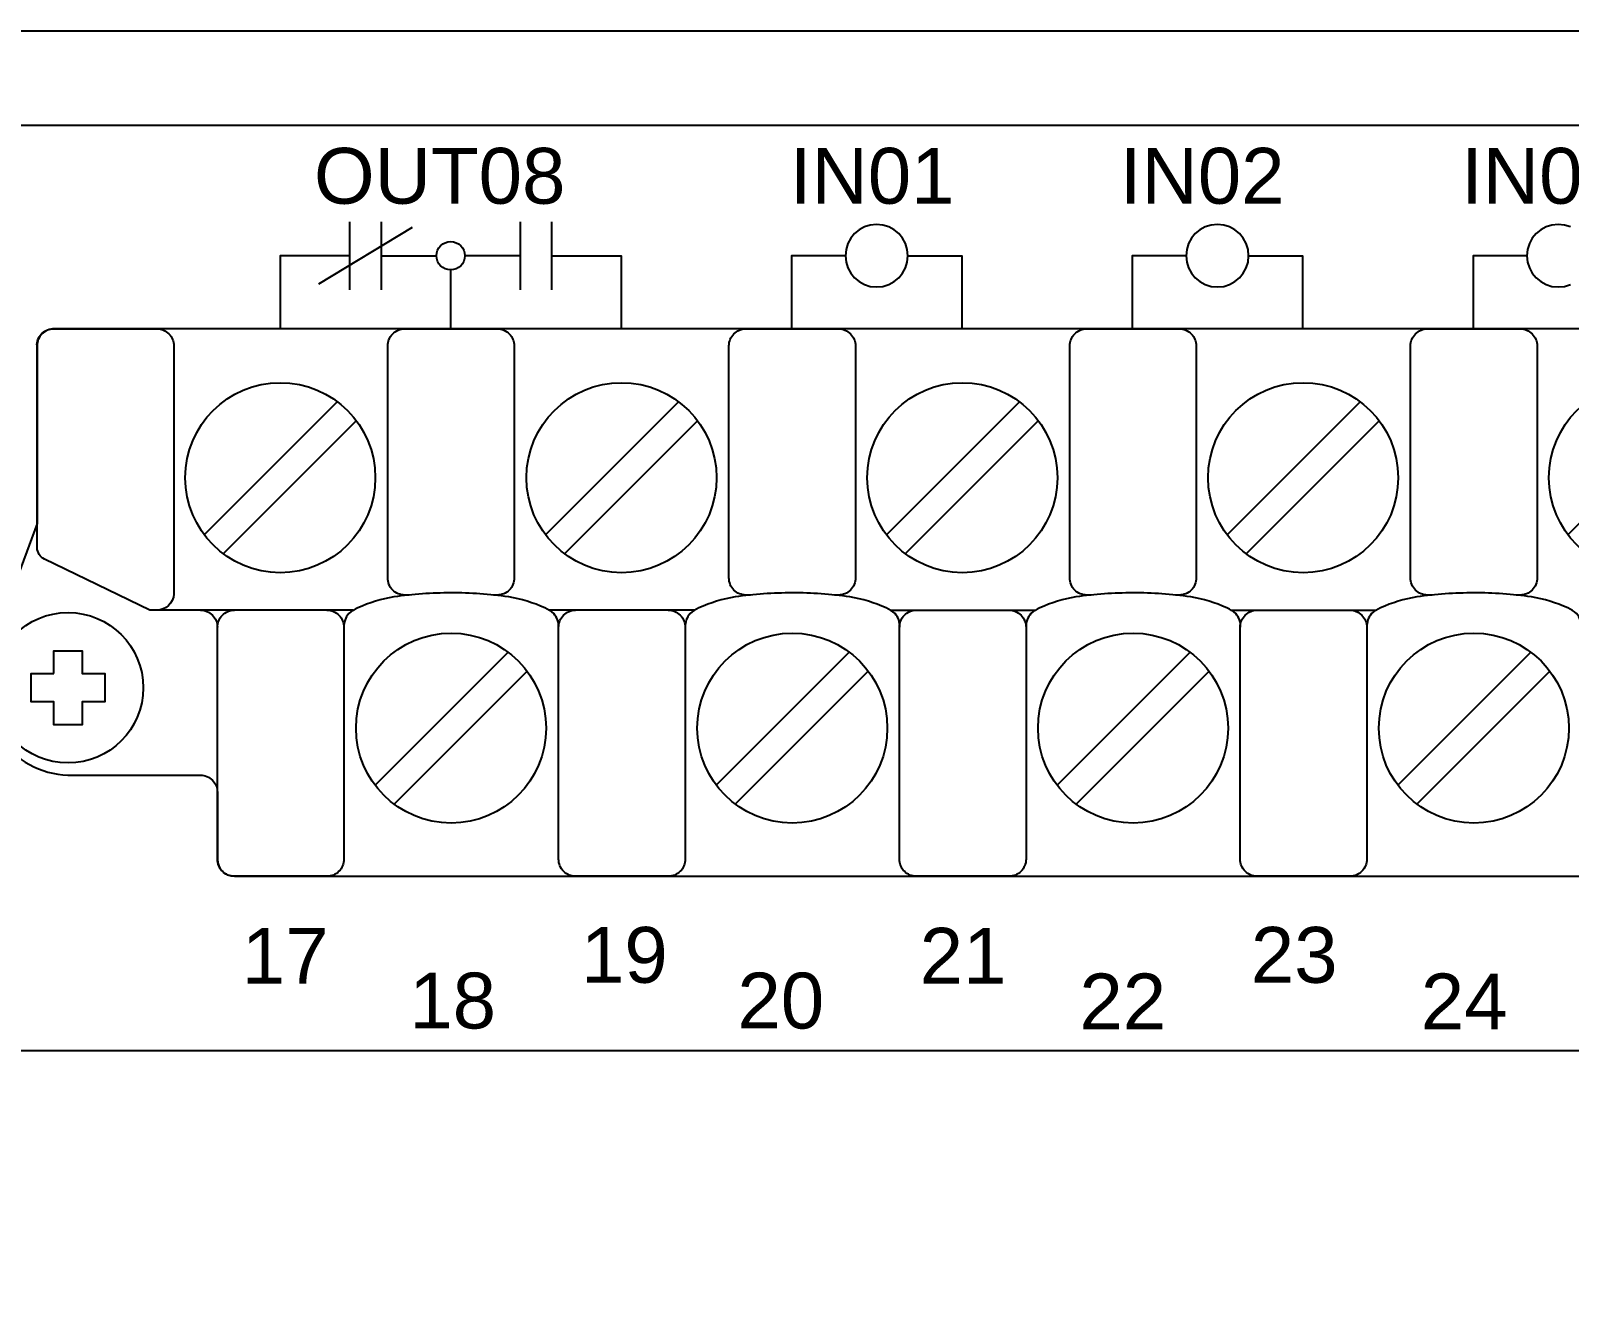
# Model space of a CAD drawing. Extents: x 1 to 47, y 1 to 35.
# Drawn here: x 32.596 to 35.305, y 16.603 to 18.848 of the extents above; entities that cross this region are included whole.
import ezdxf

# ---------------------------------------------------------------- set-up
doc = ezdxf.new("R2010")
doc.units = 0
doc.header["$MEASUREMENT"] = 0
doc.layers.add('7_00______DWG_', color=7, linetype='CONTINUOUS')
doc.styles.add('ARIAL', font='arial.ttf')

msp = doc.modelspace()

# ---------------------------------------------------------------- linework, layer by layer
at = {"layer": '7_00______DWG_'}
for points in [[(26.742, 18.8476), (43.832, 18.8476, -0.377157), (43.912, 18.7576), (43.912, 10.4776, -0.414213), (43.822, 10.3876), (26.752, 10.3876, -0.414213), (26.662, 10.4776), (26.662, 18.7576, -0.377161)], [(32.925, 17.3885, 0.414213), (32.955, 17.3585), (37.9368, 17.3585, 0.414214), (37.9668, 17.3885), (37.9668, 17.7015), (38.0577, 17.9463, 0.480048), (37.9127, 18.1445), (37.6785, 18.1445, -0.414214), (37.6485, 18.1745), (37.6485, 18.2926, 0.414212), (37.6185, 18.3226), (37.6185, 18.3227), (32.6374, 18.3227, 0.414215), (32.6074, 18.2927), (32.6075, 17.9798), (32.5166, 17.735, 0.47859), (32.6616, 17.5365), (32.895, 17.5365, -0.414214), (32.925, 17.5065)]]:
    msp.add_lwpolyline(points, format="xyb", close=True, dxfattribs=at)
for points in [[(26.9567, 18.6813), (38.0967, 18.6813), (38.1068, 18.6802), (38.1162, 18.6773), (38.1247, 18.6727), (38.1321, 18.6666), (38.1382, 18.6592), (38.1428, 18.6507), (38.1457, 18.6413), (38.1467, 18.6313), (38.1467, 17.1013)], [(33.2681, 18.5014), (33.1031, 18.4014)], [(33.1578, 18.5114), (33.1578, 18.3914)], [(33.2134, 18.5114), (33.2134, 18.3914)], [(33.4578, 18.5114), (33.4578, 18.3914)], [(33.5134, 18.5114), (33.5134, 18.3914)], [(35.307, 18.5021), (35.2967, 18.5053), (35.2856, 18.5064), (35.2745, 18.5053), (35.2642, 18.5021), (35.2549, 18.497), (35.2467, 18.4903), (35.24, 18.4821), (35.2349, 18.4728), (35.2317, 18.4625), (35.2306, 18.4514), (35.2317, 18.4403), (35.2349, 18.43), (35.24, 18.4206), (35.2467, 18.4125), (35.2549, 18.4058), (35.2642, 18.4007), (35.2745, 18.3975), (35.2856, 18.3964), (35.2967, 18.3975), (35.307, 18.4007)], [(33.1578, 18.4514), (33.0356, 18.4514), (33.0356, 18.3227)], [(33.2134, 18.4514), (33.3106, 18.4514)], [(33.4578, 18.4514), (33.3606, 18.4514)], [(33.5134, 18.4514), (33.6356, 18.4514), (33.6356, 18.3227)], [(34.0306, 18.4514), (33.9356, 18.4514), (33.9356, 18.3227)], [(34.1406, 18.4514), (34.2356, 18.4514), (34.2356, 18.3227)], [(34.6306, 18.4514), (34.5356, 18.4514), (34.5356, 18.3227)], [(34.7406, 18.4514), (34.8356, 18.4514), (34.8356, 18.3227)], [(35.2306, 18.4514), (35.1356, 18.4514), (35.1356, 18.3227)], [(33.3356, 18.4264), (33.3356, 18.3227)], [(33.1361, 18.1943), (32.9019, 17.9601)], [(33.7369, 18.1943), (33.5027, 17.9601)], [(34.3369, 18.1943), (34.1027, 17.9601)], [(34.9369, 18.1943), (34.7027, 17.9601)], [(35.5369, 18.1943), (35.3027, 17.9601)], [(33.1695, 18.1609), (32.9353, 17.9267)], [(33.7703, 18.1609), (33.5361, 17.9267)], [(34.3703, 18.1609), (34.1361, 17.9267)], [(34.9703, 18.1609), (34.7361, 17.9267)], [(33.7651, 17.8272), (33.5092, 17.8272)], [(34.11, 17.8272), (34.3651, 17.8272)], [(34.71, 17.8272), (34.9651, 17.8272)], [(33.4367, 17.7533), (33.2026, 17.5191)], [(34.0375, 17.7533), (33.8033, 17.5191)], [(34.6375, 17.7533), (34.4033, 17.5191)], [(35.2375, 17.7533), (35.0033, 17.5191)], [(33.4702, 17.7199), (33.236, 17.4857)], [(34.0709, 17.7199), (33.8367, 17.4857)], [(34.6709, 17.7199), (34.4368, 17.4857)], [(35.2709, 17.7199), (35.0368, 17.4857)], [(38.1467, 17.1013), (38.1457, 17.0912), (38.1428, 17.0818), (38.1382, 17.0733), (38.1321, 17.0659), (38.1247, 17.0598), (38.1162, 17.0552), (38.1068, 17.0523), (38.0967, 17.0513), (26.9567, 17.0513)]]:
    msp.add_lwpolyline(points, dxfattribs=at)
for points in [[(34.0856, 18.3964), (34.0967, 18.3975), (34.107, 18.4007), (34.1164, 18.4058), (34.1245, 18.4125), (34.1312, 18.4206), (34.1363, 18.43), (34.1395, 18.4403), (34.1406, 18.4514), (34.1395, 18.4625), (34.1363, 18.4728), (34.1312, 18.4821), (34.1245, 18.4903), (34.1164, 18.497), (34.107, 18.5021), (34.0967, 18.5053), (34.0856, 18.5064), (34.0745, 18.5053), (34.0642, 18.5021), (34.0549, 18.497), (34.0467, 18.4903), (34.04, 18.4821), (34.0349, 18.4728), (34.0317, 18.4625), (34.0306, 18.4514), (34.0317, 18.4403), (34.0349, 18.43), (34.04, 18.4206), (34.0467, 18.4125), (34.0549, 18.4058), (34.0642, 18.4007), (34.0745, 18.3975)], [(34.6856, 18.3964), (34.6967, 18.3975), (34.707, 18.4007), (34.7164, 18.4058), (34.7245, 18.4125), (34.7312, 18.4206), (34.7363, 18.43), (34.7395, 18.4403), (34.7406, 18.4514), (34.7395, 18.4625), (34.7363, 18.4728), (34.7312, 18.4821), (34.7245, 18.4903), (34.7164, 18.497), (34.707, 18.5021), (34.6967, 18.5053), (34.6856, 18.5064), (34.6745, 18.5053), (34.6642, 18.5021), (34.6549, 18.497), (34.6467, 18.4903), (34.64, 18.4821), (34.6349, 18.4728), (34.6317, 18.4625), (34.6306, 18.4514), (34.6317, 18.4403), (34.6349, 18.43), (34.64, 18.4206), (34.6467, 18.4125), (34.6549, 18.4058), (34.6642, 18.4007), (34.6745, 18.3975)], [(33.3106, 18.4514), (33.3112, 18.4564), (33.3126, 18.4611), (33.3149, 18.4654), (33.318, 18.4691), (33.3217, 18.4721), (33.3259, 18.4744), (33.3306, 18.4759), (33.3356, 18.4764), (33.3407, 18.4759), (33.3454, 18.4744), (33.3496, 18.4721), (33.3533, 18.4691), (33.3564, 18.4654), (33.3587, 18.4611), (33.3601, 18.4564), (33.3606, 18.4514), (33.3601, 18.4463), (33.3587, 18.4416), (33.3564, 18.4374), (33.3533, 18.4337), (33.3496, 18.4306), (33.3454, 18.4283), (33.3407, 18.4269), (33.3356, 18.4264), (33.3306, 18.4269), (33.3259, 18.4283), (33.3217, 18.4306), (33.318, 18.4337), (33.3149, 18.4374), (33.3126, 18.4416), (33.3112, 18.4463)], [(32.637, 17.7154), (32.637, 17.7557), (32.687, 17.7557), (32.687, 17.7154), (32.7271, 17.7154), (32.7271, 17.6655), (32.687, 17.6655), (32.687, 17.6255), (32.637, 17.6255), (32.637, 17.6655), (32.5969, 17.6655), (32.5969, 17.7154)]]:
    msp.add_lwpolyline(points, close=True, dxfattribs=at)
for points in [[(33.1643, 17.8272), (32.8062, 17.8272), (32.6203, 17.917, -0.241986), (32.6074, 17.9369), (32.6074, 18.2927, -0.422157), (32.6341, 18.3225), (32.8184, 18.3227, -0.414214), (32.8484, 18.2927), (32.8484, 17.8556, -0.390527), (32.8184, 17.8272)], [(33.2627, 17.8539), (33.2548, 17.8539, -0.414214), (33.2248, 17.8839), (33.2248, 18.2927, -0.414214), (33.2548, 18.3227), (33.4177, 18.3227, -0.414214), (33.4477, 18.2927), (33.4477, 17.8839, -0.414214), (33.4177, 17.8539), (33.4108, 17.8539)], [(33.8635, 17.8539), (33.8556, 17.8539, -0.414214), (33.8256, 17.8839), (33.8256, 18.2927, -0.414214), (33.8556, 18.3227), (34.0184, 18.3227, -0.414214), (34.0484, 18.2927), (34.0484, 17.8839, -0.414214), (34.0184, 17.8539), (34.0116, 17.8539)], [(34.4635, 17.8539), (34.4556, 17.8539, -0.414214), (34.4256, 17.8839), (34.4256, 18.2927, -0.414214), (34.4556, 18.3227), (34.6184, 18.3227, -0.414214), (34.6484, 18.2927), (34.6484, 17.8839, -0.414214), (34.6184, 17.8539), (34.6116, 17.8539)], [(35.0635, 17.8539), (35.0556, 17.8539, -0.414214), (35.0256, 17.8839), (35.0256, 18.2927, -0.414214), (35.0556, 18.3227), (35.2184, 18.3227, -0.414214), (35.2484, 18.2927), (35.2484, 17.8839, -0.414214), (35.2184, 17.8539), (35.2116, 17.8539)], [(33.5257, 17.7972, 0.191033), (33.5172, 17.8211, 0.081668), (33.5016, 17.8313, 0.0591), (33.4379, 17.8507, 0.034646), (33.3364, 17.8577, 0.03436), (33.2357, 17.8507, 0.0591), (33.172, 17.8313, 0.081668), (33.1563, 17.8211, 0.191033), (33.1478, 17.7972)], [(34.1265, 17.7972, 0.191033), (34.118, 17.8211, 0.081668), (34.1023, 17.8313, 0.0591), (34.0386, 17.8507, 0.034646), (33.9371, 17.8577, 0.03436), (33.8364, 17.8507, 0.0591), (33.7727, 17.8313, 0.081668), (33.7571, 17.8211, 0.191033), (33.7486, 17.7972)], [(34.7265, 17.7972, 0.191033), (34.718, 17.8211, 0.081668), (34.7024, 17.8313, 0.0591), (34.6386, 17.8507, 0.034646), (34.5371, 17.8577, 0.03436), (34.4364, 17.8507, 0.0591), (34.3727, 17.8313, 0.081668), (34.3571, 17.8211, 0.191033), (34.3486, 17.7972)], [(35.3265, 17.7972, 0.191033), (35.318, 17.8211, 0.081668), (35.3024, 17.8313, 0.0591), (35.2387, 17.8507, 0.034646), (35.1371, 17.8577, 0.03436), (35.0364, 17.8507, 0.0591), (34.9727, 17.8313, 0.081668), (34.9571, 17.8211, 0.191033), (34.9486, 17.7972)], [(32.895, 17.8272, -0.414214), (32.925, 17.7972)], [(33.1178, 17.8272, -0.414214), (33.1478, 17.7972), (33.1478, 17.3885, -0.414214), (33.1178, 17.3585), (32.955, 17.3585, -0.414214), (32.925, 17.3885), (32.925, 17.7972, -0.414214), (32.955, 17.8272)], [(33.7186, 17.8272, -0.414214), (33.7486, 17.7972), (33.7486, 17.3885, -0.414214), (33.7186, 17.3585), (33.5557, 17.3585, -0.414214), (33.5257, 17.3885), (33.5257, 17.7972, -0.414214), (33.5557, 17.8272)], [(34.3186, 17.8272, -0.414214), (34.3486, 17.7972), (34.3486, 17.3885, -0.414214), (34.3186, 17.3585), (34.1557, 17.3585, -0.414214), (34.1257, 17.3885), (34.1257, 17.7972, -0.414214), (34.1557, 17.8272)], [(34.9186, 17.8272, -0.414214), (34.9486, 17.7972), (34.9486, 17.3885, -0.414214), (34.9186, 17.3585), (34.7557, 17.3585, -0.414214), (34.7257, 17.3885), (34.7257, 17.7972, -0.414214), (34.7557, 17.8272)]]:
    msp.add_lwpolyline(points, format="xyb", dxfattribs=at)
for centre, radius in [((33.0357, 18.0605), 0.1673), ((33.6365, 18.0605), 0.1673), ((34.2365, 18.0605), 0.1673), ((34.8365, 18.0605), 0.1673), ((35.4365, 18.0605), 0.1673), ((32.662, 17.6906), 0.1324), ((33.3364, 17.6195), 0.1673), ((33.9371, 17.6195), 0.1673), ((34.5371, 17.6195), 0.1673), ((35.1371, 17.6195), 0.1673)]:
    msp.add_circle(centre, radius, dxfattribs=at)

# ---------------------------------------------------------------- texts
at = {"layer": '7_00______DWG_', "style": 'ARIAL'}
for s, p in [('OUT08', (33.095, 18.543)), ('IN01', (33.9327, 18.543)), ('IN02', (34.5137, 18.543)), ('IN03', (35.1146, 18.543)), ('17', (32.9681, 17.1694)), ('19', (33.5651, 17.171)), ('21', (34.1614, 17.1694)), ('23', (34.7444, 17.171)), ('18', (33.2628, 17.0905)), ('20', (33.8405, 17.0905)), ('22', (34.4426, 17.0889)), ('24', (35.0437, 17.0889))]:
    msp.add_text(s, height=0.09833, dxfattribs=at).set_placement(p)

doc.saveas('drawing.dxf')
